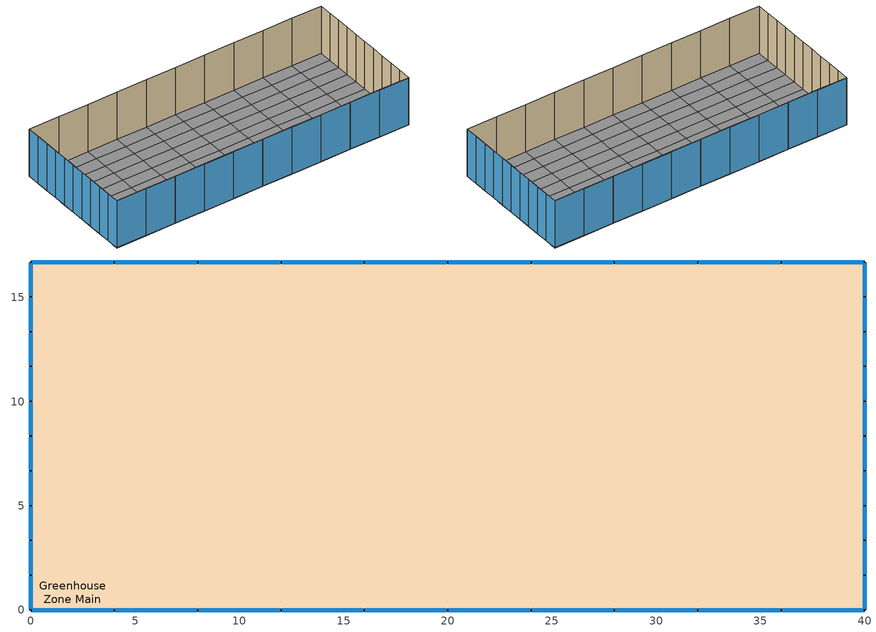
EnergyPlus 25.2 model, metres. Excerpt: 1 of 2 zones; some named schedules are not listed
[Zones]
Greenhouse Zone Main
 floor ground (Floor Construction): 0,0 0,1.67 4,1.67 4,0 z0; 36,0 36,1.67 40,1.67 40,0 z0; 36,15.03 36,16.7 40,16.7 40,15.03 z0; 0,1.67 0,3.34 4,3.34 4,1.67 z0; 4,1.67 4,3.34 8,3.34 8,1.67 z0; 8,1.67 8,3.34 12,3.34 12,1.67 z0; 12,1.67 12,3.34 16,3.34 16,1.67 z0; 16,1.67 16,3.34 20,3.34 20,1.67 z0; 20,1.67 20,3.34 24,3.34 24,1.67 z0; 24,1.67 24,3.34 28,3.34 28,1.67 z0; 28,1.67 28,3.34 32,3.34 32,1.67 z0; 32,1.67 32,3.34 36,3.34 36,1.67 z0; 4,0 4,1.67 8,1.67 8,0 z0; 36,1.67 36,3.34 40,3.34 40,1.67 z0; 0,3.34 0,5.01 4,5.01 4,3.34 z0; 4,3.34 4,5.01 8,5.01 8,3.34 z0; 8,3.34 8,5.01 12,5.01 12,3.34 z0; 12,3.34 12,5.01 16,5.01 16,3.34 z0; 16,3.34 16,5.01 20,5.01 20,3.34 z0; 20,3.34 20,5.01 24,5.01 24,3.34 z0; 24,3.34 24,5.01 28,5.01 28,3.34 z0; 28,3.34 28,5.01 32,5.01 32,3.34 z0; 32,3.34 32,5.01 36,5.01 36,3.34 z0; 8,0 8,1.67 12,1.67 12,0 z0; 36,3.34 36,5.01 40,5.01 40,3.34 z0; 0,5.01 0,6.68 4,6.68 4,5.01 z0; 4,5.01 4,6.68 8,6.68 8,5.01 z0; 8,5.01 8,6.68 12,6.68 12,5.01 z0; 12,5.01 12,6.68 16,6.68 16,5.01 z0; 16,5.01 16,6.68 20,6.68 20,5.01 z0; 20,5.01 20,6.68 24,6.68 24,5.01 z0; 24,5.01 24,6.68 28,6.68 28,5.01 z0; 28,5.01 28,6.68 32,6.68 32,5.01 z0; 32,5.01 32,6.68 36,6.68 36,5.01 z0; 12,0 12,1.67 16,1.67 16,0 z0; 36,5.01 36,6.68 40,6.68 40,5.01 z0; 0,6.68 0,8.35 4,8.35 4,6.68 z0; 4,6.68 4,8.35 8,8.35 8,6.68 z0; 8,6.68 8,8.35 12,8.35 12,6.68 z0; 12,6.68 12,8.35 16,8.35 16,6.68 z0; 16,6.68 16,8.35 20,8.35 20,6.68 z0; 20,6.68 20,8.35 24,8.35 24,6.68 z0; 24,6.68 24,8.35 28,8.35 28,6.68 z0; 28,6.68 28,8.35 32,8.35 32,6.68 z0; 32,6.68 32,8.35 36,8.35 36,6.68 z0; 16,0 16,1.67 20,1.67 20,0 z0; 36,6.68 36,8.35 40,8.35 40,6.68 z0; 0,8.35 0,10.02 4,10.02 4,8.35 z0; 4,8.35 4,10.02 8,10.02 8,8.35 z0; 8,8.35 8,10.02 12,10.02 12,8.35 z0; 12,8.35 12,10.02 16,10.02 16,8.35 z0; 16,8.35 16,10.02 20,10.02 20,8.35 z0; 20,8.35 20,10.02 24,10.02 24,8.35 z0; 24,8.35 24,10.02 28,10.02 28,8.35 z0; 28,8.35 28,10.02 32,10.02 32,8.35 z0; 32,8.35 32,10.02 36,10.02 36,8.35 z0; 20,0 20,1.67 24,1.67 24,0 z0; 36,8.35 36,10.02 40,10.02 40,8.35 z0; 0,10.02 0,11.69 4,11.69 4,10.02 z0; 4,10.02 4,11.69 8,11.69 8,10.02 z0; 8,10.02 8,11.69 12,11.69 12,10.02 z0; 12,10.02 12,11.69 16,11.69 16,10.02 z0; 16,10.02 16,11.69 20,11.69 20,10.02 z0; 20,10.02 20,11.69 24,11.69 24,10.02 z0; 24,10.02 24,11.69 28,11.69 28,10.02 z0; 28,10.02 28,11.69 32,11.69 32,10.02 z0; 32,10.02 32,11.69 36,11.69 36,10.02 z0; 24,0 24,1.67 28,1.67 28,0 z0; 36,10.02 36,11.69 40,11.69 40,10.02 z0; 0,11.69 0,13.36 4,13.36 4,11.69 z0; 4,11.69 4,13.36 8,13.36 8,11.69 z0; 8,11.69 8,13.36 12,13.36 12,11.69 z0; 12,11.69 12,13.36 16,13.36 16,11.69 z0; 16,11.69 16,13.36 20,13.36 20,11.69 z0; 20,11.69 20,13.36 24,13.36 24,11.69 z0; 24,11.69 24,13.36 28,13.36 28,11.69 z0; 28,11.69 28,13.36 32,13.36 32,11.69 z0; 32,11.69 32,13.36 36,13.36 36,11.69 z0; 28,0 28,1.67 32,1.67 32,0 z0; 36,11.69 36,13.36 40,13.36 40,11.69 z0; 0,13.36 0,15.03 4,15.03 4,13.36 z0; 4,13.36 4,15.03 8,15.03 8,13.36 z0; 8,13.36 8,15.03 12,15.03 12,13.36 z0; 12,13.36 12,15.03 16,15.03 16,13.36 z0; 16,13.36 16,15.03 20,15.03 20,13.36 z0; 20,13.36 20,15.03 24,15.03 24,13.36 z0; 24,13.36 24,15.03 28,15.03 28,13.36 z0; 28,13.36 28,15.03 32,15.03 32,13.36 z0; 32,13.36 32,15.03 36,15.03 36,13.36 z0; 32,0 32,1.67 36,1.67 36,0 z0; 36,13.36 36,15.03 40,15.03 40,13.36 z0; 0,15.03 0,16.7 4,16.7 4,15.03 z0; 4,15.03 4,16.7 8,16.7 8,15.03 z0; 8,15.03 8,16.7 12,16.7 12,15.03 z0; 12,15.03 12,16.7 16,16.7 16,15.03 z0; 16,15.03 16,16.7 20,16.7 20,15.03 z0; 20,15.03 20,16.7 24,16.7 24,15.03 z0; 24,15.03 24,16.7 28,16.7 28,15.03 z0; 28,15.03 28,16.7 32,16.7 32,15.03 z0; 32,15.03 32,16.7 36,16.7 36,15.03 z0
 wall outside (Wall Construction): 0,1.67 0,0 4,0 8,0 12,0 16,0 20,0 24,0 28,0 32,0 36,0 40,0 40,1.67 40,3.34 40,5.01 40,6.68 40,8.35 40,10.02 40,11.69 40,13.36 40,15.03 40,16.7 36,16.7 32,16.7 28,16.7 24,16.7 20,16.7 16,16.7 12,16.7 8,16.7 4,16.7 0,16.7 0,15.03 0,13.36 0,11.69 0,10.02 0,8.35 0,6.68 0,5.01 0,3.34 0,1.67 z0:6.5
 window (Window Construction Main): 0,1.62 0,0.05 / 0.05,0 3.95,0 / 0,3.29 0,1.72 / 3.95,16.7 0.05,16.7 / 0,4.96 0,3.39 / 0,6.63 0,5.06 / 0,8.3 0,6.73 / 0,9.97 0,8.4 / 0,11.64 0,10.07 / 0,13.31 0,11.74 / 0,14.98 0,13.41 / 0,16.65 0,15.08 / 4.05,0 7.95,0 / 7.95,16.7 4.05,16.7 / 8.05,0 11.95,0 / 11.95,16.7 8.05,16.7 / 12.05,0 15.95,0 / 15.95,16.7 12.05,16.7 / 16.05,0 19.95,0 / 19.95,16.7 16.05,16.7 / 20.05,0 23.95,0 / 23.95,16.7 20.05,16.7 / 24.05,0 27.95,0 / 27.95,16.7 24.05,16.7 / 28.05,0 31.95,0 / 31.95,16.7 28.05,16.7 / 32.05,0 35.95,0 / 35.95,16.7 32.05,16.7 / 40,0.05 40,1.62 / 36.05,0 39.95,0 / 40,1.72 40,3.29 / 40,15.08 40,16.65 / 40,3.39 40,4.96 / 40,5.06 40,6.63 / 40,6.73 40,8.3 / 40,8.4 40,9.97 / 40,10.07 40,11.64 / 40,11.74 40,13.31 / 40,13.41 40,14.98 / 39.95,16.7 36.05,16.7 z0.05:6.45
[Building]
Building 1
[Material] Roughness=Smooth; Thermal Absorptance=0.9; Solar Absorptance=0.7; Visible Absorptance=0.7
Name | Thickness {m} | Conductivity {W/m-K} | Density {kg/m3} | Specific Heat {J/kg-K}
Floor Material | 0.1 | 1.3 | 2300 | 1400
Wall Material | 0.2 | 50 | 7850 | 500
[WindowMaterial:SimpleGlazingSystem]
Window Material: U-Factor {W/m2-K}=2.5; Solar Heat Gain Coefficient=0.1; Visible Transmittance=0.8
[Construction]
Floor Construction: Floor Material
Wall Construction: Wall Material
Window Construction Main: Window Material
[Zone]
Greenhouse Zone Main: Multiplier=1; Part of Total Floor Area=Yes
[Space]
Greenhouse Space Main: Zone=Greenhouse Zone Main; Space Type=Greenhouse Type Main
[SpaceList]
Greenhouse Type Main: Greenhouse Space Main
[Lights]
Lights_Greenhouse Space Main: Zone or ZoneList or Space or SpaceList=Greenhouse Space Main; Schedule=Lights_Schedule; Design Level Calculation Method=Watts/Area; Watts per Floor Area {W/m2}=5; Fraction Replaceable=1
[ElectricEquipment]
PumpMotor_Greenhouse Space Main: Zone or ZoneList or Space or SpaceList=Greenhouse Space Main; Schedule=Pump_Schedule; Design Level Calculation Method=Watts/Area; Watts per Floor Area {W/m2}=5
[ZoneInfiltration:DesignFlowRate]
Infiltration_Greenhouse Space Main: Zone or ZoneList or Space or SpaceList=Greenhouse Space Main; Design Flow Rate Calculation Method=AirChanges/Hour; Air Changes per Hour {1/hr}=0.5; Density Basis=Outdoor
[Fan:ZoneExhaust] Availability Schedule=Fan_Schedule; Fan Total Efficiency=0.6; Pressure Rise {Pa}=125; Maximum Flow Rate {m3/s}=0.5; System Availability Manager Coupling Mode=Decoupled
ExhaustFan_Greenhouse Zone Main; ExhaustFan_Greenhouse Zone Roof
[Zone equipment]
Greenhouse Zone Main: ExhaustFan_Greenhouse Zone Main
[PhotovoltaicPerformance:Simple] Fraction of Surface Area with Active Solar Cells=0.95; Conversion Efficiency Input Mode=Fixed; Value for Cell Efficiency if Fixed=0.18
PV_Perf_0; PV_Perf_1; PV_Perf_2; PV_Perf_3; PV_Perf_4; PV_Perf_5; PV_Perf_6; PV_Perf_7; PV_Perf_8; PV_Perf_9; PV_Perf_10; PV_Perf_11; PV_Perf_12; PV_Perf_13; PV_Perf_14; PV_Perf_15; PV_Perf_16; PV_Perf_17; PV_Perf_18; PV_Perf_19; PV_Perf_20; PV_Perf_21; PV_Perf_22; PV_Perf_23; PV_Perf_24; PV_Perf_25; PV_Perf_26; PV_Perf_27; PV_Perf_28; PV_Perf_29; PV_Perf_30; PV_Perf_31; PV_Perf_32; PV_Perf_33; PV_Perf_34; PV_Perf_35; PV_Perf_36; PV_Perf_37; PV_Perf_38; PV_Perf_39; PV_Perf_40; PV_Perf_41; PV_Perf_42; PV_Perf_43; PV_Perf_44; PV_Perf_45; PV_Perf_46; PV_Perf_47; PV_Perf_48; PV_Perf_49; PV_Perf_50; PV_Perf_51; PV_Perf_52; PV_Perf_53; PV_Perf_54; PV_Perf_55; PV_Perf_56; PV_Perf_57; PV_Perf_58; PV_Perf_59; PV_Perf_60; PV_Perf_61; PV_Perf_62; PV_Perf_63; PV_Perf_64; PV_Perf_65; PV_Perf_66; PV_Perf_67; PV_Perf_68; PV_Perf_69; PV_Perf_70; PV_Perf_71; PV_Perf_72; PV_Perf_73; PV_Perf_74; PV_Perf_75; PV_Perf_76; PV_Perf_77; PV_Perf_78; PV_Perf_79; PV_Perf_80; PV_Perf_81; PV_Perf_82; PV_Perf_83; PV_Perf_84; PV_Perf_85; PV_Perf_86; PV_Perf_87; PV_Perf_88; PV_Perf_89; PV_Perf_90; PV_Perf_91; PV_Perf_92; PV_Perf_93; PV_Perf_94; PV_Perf_95; PV_Perf_96; PV_Perf_97; PV_Perf_98; PV_Perf_99; PV_Perf_100; PV_Perf_101; PV_Perf_102; PV_Perf_103; PV_Perf_104; PV_Perf_105; PV_Perf_106; PV_Perf_107; PV_Perf_108; PV_Perf_109; PV_Perf_110; PV_Perf_111; PV_Perf_112; PV_Perf_113; PV_Perf_114; PV_Perf_115; PV_Perf_116; PV_Perf_117; PV_Perf_118; PV_Perf_119; PV_Perf_120; PV_Perf_121; PV_Perf_122; PV_Perf_123; PV_Perf_124; PV_Perf_125; PV_Perf_126; PV_Perf_127; PV_Perf_128; PV_Perf_129; PV_Perf_130; PV_Perf_131; PV_Perf_132; PV_Perf_133; PV_Perf_134; PV_Perf_135; PV_Perf_136; PV_Perf_137; PV_Perf_138; PV_Perf_139; PV_Perf_140; PV_Perf_141; PV_Perf_142; PV_Perf_143; PV_Perf_144; PV_Perf_145; PV_Perf_146; PV_Perf_147; PV_Perf_148; PV_Perf_149; PV_Perf_150; PV_Perf_151; PV_Perf_152; PV_Perf_153; PV_Perf_154; PV_Perf_155; PV_Perf_156; PV_Perf_157; PV_Perf_158; PV_Perf_159; PV_Perf_160; PV_Perf_161; PV_Perf_162; PV_Perf_163; PV_Perf_164; PV_Perf_165; PV_Perf_166; PV_Perf_167; PV_Perf_168; PV_Perf_169; PV_Perf_170; PV_Perf_171; PV_Perf_172; PV_Perf_173; PV_Perf_174; PV_Perf_175; PV_Perf_176; PV_Perf_177; PV_Perf_178; PV_Perf_179; PV_Perf_180; PV_Perf_181; PV_Perf_182; PV_Perf_183; PV_Perf_184; PV_Perf_185; PV_Perf_186; PV_Perf_187; PV_Perf_188; PV_Perf_189; PV_Perf_190; PV_Perf_191; PV_Perf_192; PV_Perf_193; PV_Perf_194; PV_Perf_195; PV_Perf_196; PV_Perf_197; PV_Perf_198; PV_Perf_199; PV_Perf_200; PV_Perf_201; PV_Perf_202; PV_Perf_203; PV_Perf_204; PV_Perf_205; PV_Perf_206; PV_Perf_207; PV_Perf_208; PV_Perf_209; PV_Perf_210; PV_Perf_211; PV_Perf_212; PV_Perf_213; PV_Perf_214; PV_Perf_215; PV_Perf_216; PV_Perf_217; PV_Perf_218; PV_Perf_219; PV_Perf_220; PV_Perf_221; PV_Perf_222; PV_Perf_223; PV_Perf_224; PV_Perf_225; PV_Perf_226; PV_Perf_227; PV_Perf_228; PV_Perf_229; PV_Perf_230; PV_Perf_231; PV_Perf_232; PV_Perf_233; PV_Perf_234; PV_Perf_235; PV_Perf_236; PV_Perf_237; PV_Perf_238; PV_Perf_239; PV_Perf_240; PV_Perf_241; PV_Perf_242; PV_Perf_243; PV_Perf_244; PV_Perf_245; PV_Perf_246; PV_Perf_247; PV_Perf_248; PV_Perf_249; PV_Perf_250; PV_Perf_251; PV_Perf_252; PV_Perf_253; PV_Perf_254; PV_Perf_255; PV_Perf_256; PV_Perf_257; PV_Perf_258; PV_Perf_259; PV_Perf_260; PV_Perf_261; PV_Perf_262; PV_Perf_263; PV_Perf_264; PV_Perf_265; PV_Perf_266; PV_Perf_267; PV_Perf_268; PV_Perf_269; PV_Perf_270; PV_Perf_271; PV_Perf_272; PV_Perf_273; PV_Perf_274; PV_Perf_275; PV_Perf_276; PV_Perf_277; PV_Perf_278; PV_Perf_279; PV_Perf_280; PV_Perf_281; PV_Perf_282; PV_Perf_283; PV_Perf_284; PV_Perf_285; PV_Perf_286; PV_Perf_287; PV_Perf_288; PV_Perf_289; PV_Perf_290; PV_Perf_291; PV_Perf_292; PV_Perf_293; PV_Perf_294; PV_Perf_295; PV_Perf_296; PV_Perf_297; PV_Perf_298; PV_Perf_299; PV_Perf_300; PV_Perf_301; PV_Perf_302; PV_Perf_303; PV_Perf_304; PV_Perf_305; PV_Perf_306; PV_Perf_307; PV_Perf_308; PV_Perf_309; PV_Perf_310; PV_Perf_311; PV_Perf_312; PV_Perf_313; PV_Perf_314; PV_Perf_315; PV_Perf_316; PV_Perf_317; PV_Perf_318; PV_Perf_319; PV_Perf_320; PV_Perf_321; PV_Perf_322; PV_Perf_323; PV_Perf_324; PV_Perf_325; PV_Perf_326; PV_Perf_327; PV_Perf_328; PV_Perf_329; PV_Perf_330; PV_Perf_331; PV_Perf_332; PV_Perf_333; PV_Perf_334; PV_Perf_335; PV_Perf_336; PV_Perf_337; PV_Perf_338; PV_Perf_339; PV_Perf_340; PV_Perf_341; PV_Perf_342; PV_Perf_343; PV_Perf_344; PV_Perf_345; PV_Perf_346; PV_Perf_347; PV_Perf_348; PV_Perf_349; PV_Perf_350; PV_Perf_351; PV_Perf_352; PV_Perf_353; PV_Perf_354; PV_Perf_355; PV_Perf_356; PV_Perf_357; PV_Perf_358; PV_Perf_359; PV_Perf_360; PV_Perf_361; PV_Perf_362; PV_Perf_363; PV_Perf_364; PV_Perf_365; PV_Perf_366; PV_Perf_367; PV_Perf_368; PV_Perf_369; PV_Perf_370; PV_Perf_371; PV_Perf_372; PV_Perf_373; PV_Perf_374; PV_Perf_375; PV_Perf_376; PV_Perf_377; PV_Perf_378; PV_Perf_379; PV_Perf_380; PV_Perf_381; PV_Perf_382; PV_Perf_383; PV_Perf_384; PV_Perf_385; PV_Perf_386; PV_Perf_387; PV_Perf_388; PV_Perf_389; PV_Perf_390; PV_Perf_391; PV_Perf_392; PV_Perf_393; PV_Perf_394; PV_Perf_395; PV_Perf_396; PV_Perf_397; PV_Perf_398; PV_Perf_399; PV_Perf_400; PV_Perf_401; PV_Perf_402; PV_Perf_403; PV_Perf_404; PV_Perf_405; PV_Perf_406; PV_Perf_407; PV_Perf_408; PV_Perf_409; PV_Perf_410; PV_Perf_411; PV_Perf_412; PV_Perf_413; PV_Perf_414; PV_Perf_415; PV_Perf_416; PV_Perf_417; PV_Perf_418; PV_Perf_419; PV_Perf_420; PV_Perf_421; PV_Perf_422; PV_Perf_423; PV_Perf_424; PV_Perf_425; PV_Perf_426; PV_Perf_427; PV_Perf_428; PV_Perf_429; PV_Perf_430; PV_Perf_431; PV_Perf_432; PV_Perf_433; PV_Perf_434; PV_Perf_435; PV_Perf_436; PV_Perf_437; PV_Perf_438; PV_Perf_439; PV_Perf_440; PV_Perf_441; PV_Perf_442; PV_Perf_443; PV_Perf_444; PV_Perf_445; PV_Perf_446; PV_Perf_447; PV_Perf_448; PV_Perf_449; PV_Perf_450; PV_Perf_451; PV_Perf_452; PV_Perf_453; PV_Perf_454; PV_Perf_455; PV_Perf_456; PV_Perf_457; PV_Perf_458; PV_Perf_459; PV_Perf_460; PV_Perf_461; PV_Perf_462; PV_Perf_463; PV_Perf_464; PV_Perf_465; PV_Perf_466; PV_Perf_467; PV_Perf_468; PV_Perf_469; PV_Perf_470; PV_Perf_471; PV_Perf_472; PV_Perf_473; PV_Perf_474; PV_Perf_475; PV_Perf_476; PV_Perf_477; PV_Perf_478; PV_Perf_479; PV_Perf_480; PV_Perf_481; PV_Perf_482; PV_Perf_483; PV_Perf_484; PV_Perf_485; PV_Perf_486; PV_Perf_487; PV_Perf_488; PV_Perf_489; PV_Perf_490; PV_Perf_491; PV_Perf_492; PV_Perf_493; PV_Perf_494; PV_Perf_495; PV_Perf_496; PV_Perf_497; PV_Perf_498; PV_Perf_499; PV_Perf_500; PV_Perf_501; PV_Perf_502; PV_Perf_503; PV_Perf_504; PV_Perf_505; PV_Perf_506; PV_Perf_507; PV_Perf_508; PV_Perf_509; PV_Perf_510; PV_Perf_511; PV_Perf_512; PV_Perf_513; PV_Perf_514; PV_Perf_515; PV_Perf_516; PV_Perf_517; PV_Perf_518; PV_Perf_519; PV_Perf_520; PV_Perf_521; PV_Perf_522; PV_Perf_523; PV_Perf_524; PV_Perf_525; PV_Perf_526; PV_Perf_527; PV_Perf_528; PV_Perf_529; PV_Perf_530; PV_Perf_531; PV_Perf_532; PV_Perf_533; PV_Perf_534; PV_Perf_535; PV_Perf_536; PV_Perf_537; PV_Perf_538; PV_Perf_539; PV_Perf_540; PV_Perf_541; PV_Perf_542; PV_Perf_543; PV_Perf_544; PV_Perf_545; PV_Perf_546; PV_Perf_547; PV_Perf_548; PV_Perf_549; PV_Perf_550; PV_Perf_551; PV_Perf_552; PV_Perf_553; PV_Perf_554; PV_Perf_555; PV_Perf_556; PV_Perf_557; PV_Perf_558; PV_Perf_559; PV_Perf_560; PV_Perf_561; PV_Perf_562; PV_Perf_563; PV_Perf_564; PV_Perf_565; PV_Perf_566; PV_Perf_567; PV_Perf_568; PV_Perf_569; PV_Perf_570; PV_Perf_571; PV_Perf_572; PV_Perf_573; PV_Perf_574; PV_Perf_575; PV_Perf_576; PV_Perf_577; PV_Perf_578; PV_Perf_579; PV_Perf_580; PV_Perf_581; PV_Perf_582; PV_Perf_583; PV_Perf_584; PV_Perf_585; PV_Perf_586; PV_Perf_587; PV_Perf_588; PV_Perf_589; PV_Perf_590; PV_Perf_591; PV_Perf_592; PV_Perf_593; PV_Perf_594; PV_Perf_595; PV_Perf_596; PV_Perf_597; PV_Perf_598; PV_Perf_599; PV_Perf_600; PV_Perf_601; PV_Perf_602; PV_Perf_603; PV_Perf_604; PV_Perf_605; PV_Perf_606; PV_Perf_607; PV_Perf_608; PV_Perf_609; PV_Perf_610; PV_Perf_611; PV_Perf_612; PV_Perf_613; PV_Perf_614; PV_Perf_615; PV_Perf_616; PV_Perf_617; PV_Perf_618; PV_Perf_619; PV_Perf_620; PV_Perf_621; PV_Perf_622; PV_Perf_623; PV_Perf_624; PV_Perf_625; PV_Perf_626; PV_Perf_627; PV_Perf_628; PV_Perf_629; PV_Perf_630; PV_Perf_631; PV_Perf_632; PV_Perf_633; PV_Perf_634; PV_Perf_635; PV_Perf_636; PV_Perf_637; PV_Perf_638; PV_Perf_639; PV_Perf_640; PV_Perf_641; PV_Perf_642; PV_Perf_643; PV_Perf_644; PV_Perf_645; PV_Perf_646; PV_Perf_647; PV_Perf_648; PV_Perf_649; PV_Perf_650; PV_Perf_651; PV_Perf_652; PV_Perf_653; PV_Perf_654; PV_Perf_655; PV_Perf_656; PV_Perf_657; PV_Perf_658; PV_Perf_659; PV_Perf_660; PV_Perf_661; PV_Perf_662; PV_Perf_663; PV_Perf_664; PV_Perf_665; PV_Perf_666; PV_Perf_667; PV_Perf_668; PV_Perf_669; PV_Perf_670; PV_Perf_671; PV_Perf_672; PV_Perf_673; PV_Perf_674; PV_Perf_675; PV_Perf_676; PV_Perf_677; PV_Perf_678; PV_Perf_679; PV_Perf_680; PV_Perf_681; PV_Perf_682; PV_Perf_683; PV_Perf_684; PV_Perf_685; PV_Perf_686; PV_Perf_687; PV_Perf_688; PV_Perf_689; PV_Perf_690; PV_Perf_691; PV_Perf_692; PV_Perf_693; PV_Perf_694; PV_Perf_695; PV_Perf_696; PV_Perf_697; PV_Perf_698; PV_Perf_699; PV_Perf_700; PV_Perf_701; PV_Perf_702; PV_Perf_703; PV_Perf_704; PV_Perf_705; PV_Perf_706; PV_Perf_707; PV_Perf_708; PV_Perf_709; PV_Perf_710; PV_Perf_711; PV_Perf_712; PV_Perf_713; PV_Perf_714; PV_Perf_715; PV_Perf_716; PV_Perf_717; PV_Perf_718; PV_Perf_719; PV_Perf_720; PV_Perf_721; PV_Perf_722; PV_Perf_723; PV_Perf_724; PV_Perf_725; PV_Perf_726; PV_Perf_727; PV_Perf_728; PV_Perf_729; PV_Perf_730; PV_Perf_731; PV_Perf_732; PV_Perf_733; PV_Perf_734; PV_Perf_735; PV_Perf_736; PV_Perf_737; PV_Perf_738; PV_Perf_739; PV_Perf_740; PV_Perf_741; PV_Perf_742; PV_Perf_743; PV_Perf_744; PV_Perf_745; PV_Perf_746; PV_Perf_747; PV_Perf_748; PV_Perf_749; PV_Perf_750; PV_Perf_751; PV_Perf_752; PV_Perf_753; PV_Perf_754; PV_Perf_755; PV_Perf_756; PV_Perf_757; PV_Perf_758; PV_Perf_759; PV_Perf_760; PV_Perf_761; PV_Perf_762; PV_Perf_763; PV_Perf_764; PV_Perf_765; PV_Perf_766; PV_Perf_767; PV_Perf_768; PV_Perf_769; PV_Perf_770; PV_Perf_771; PV_Perf_772; PV_Perf_773; PV_Perf_774; PV_Perf_775; PV_Perf_776; PV_Perf_777; PV_Perf_778; PV_Perf_779; PV_Perf_780; PV_Perf_781; PV_Perf_782; PV_Perf_783; PV_Perf_784; PV_Perf_785; PV_Perf_786; PV_Perf_787; PV_Perf_788; PV_Perf_789; PV_Perf_790; PV_Perf_791; PV_Perf_792; PV_Perf_793; PV_Perf_794; PV_Perf_795; PV_Perf_796; PV_Perf_797; PV_Perf_798; PV_Perf_799; PV_Perf_800; PV_Perf_801; PV_Perf_802; PV_Perf_803; PV_Perf_804; PV_Perf_805; PV_Perf_806; PV_Perf_807; PV_Perf_808; PV_Perf_809; PV_Perf_810; PV_Perf_811; PV_Perf_812; PV_Perf_813; PV_Perf_814; PV_Perf_815; PV_Perf_816; PV_Perf_817; PV_Perf_818; PV_Perf_819
[Generator:Photovoltaic] Heat Transfer Integration Mode=Decoupled; Number of Series Strings in Parallel=1; Number of Modules in Series=1
Name | Surface | Module Performance
PV_Gen_0 | roof_segment_5_40 | PV_Perf_0
PV_Gen_1 | roof_segment_5_17 | PV_Perf_1
PV_Gen_2 | roof_segment_1_0 4 | PV_Perf_2
PV_Gen_3 | roof_segment_5_49 | PV_Perf_3
PV_Gen_4 | roof_segment_4_9 | PV_Perf_4
PV_Gen_5 | roof_segment_2_30 | PV_Perf_5
PV_Gen_6 | roof_segment_9_48 | PV_Perf_6
PV_Gen_7 | roof_segment_4_0 | PV_Perf_7
PV_Gen_8 | roof_segment_1_20 | PV_Perf_8
PV_Gen_9 | roof_segment_3_0 4 | PV_Perf_9
PV_Gen_10 | roof_segment_7_2 | PV_Perf_10
PV_Gen_11 | roof_segment_0_0 5 | PV_Perf_11
PV_Gen_12 | roof_segment_2_16 | PV_Perf_12
PV_Gen_13 | roof_segment_3_45 | PV_Perf_13
PV_Gen_14 | roof_segment_5_33 | PV_Perf_14
PV_Gen_15 | roof_segment_0_0 1 | PV_Perf_15
PV_Gen_16 | roof_segment_5_11 | PV_Perf_16
PV_Gen_17 | left_side_3_0 3 | PV_Perf_17
PV_Gen_18 | roof_segment_8_44 | PV_Perf_18
PV_Gen_19 | roof_segment_5_27 | PV_Perf_19
PV_Gen_20 | left_side_1_0 2 | PV_Perf_20
PV_Gen_21 | roof_segment_1_36 | PV_Perf_21
PV_Gen_22 | roof_segment_6_25 | PV_Perf_22
PV_Gen_23 | roof_segment_0_0 | PV_Perf_23
PV_Gen_24 | roof_segment_5_0 | PV_Perf_24
PV_Gen_25 | Vertical_surface_3_0 | PV_Perf_25
PV_Gen_26 | left_side_0_0 | PV_Perf_26
PV_Gen_27 | Vertical_surface_0_0 | PV_Perf_27
PV_Gen_28 | left_side_0_0 1 | PV_Perf_28
PV_Gen_29 | roof_segment_8_17 | PV_Perf_29
PV_Gen_30 | roof_segment_0_0 2 | PV_Perf_30
PV_Gen_31 | roof_segment_3_29 | PV_Perf_31
PV_Gen_32 | left_side_2_0 2 | PV_Perf_32
PV_Gen_33 | roof_segment_3_21 | PV_Perf_33
PV_Gen_34 | left_side_0_0 2 | PV_Perf_34
PV_Gen_35 | roof_segment_9_40 | PV_Perf_35
PV_Gen_36 | Vertical_surface_7_2 | PV_Perf_36
PV_Gen_37 | roof_segment_3_24 | PV_Perf_37
PV_Gen_38 | left_side_3_0 2 | PV_Perf_38
PV_Gen_39 | roof_segment_0_0 3 | PV_Perf_39
PV_Gen_40 | roof_segment_1_26 | PV_Perf_40
PV_Gen_41 | roof_segment_3_23 | PV_Perf_41
PV_Gen_42 | left_side_2_0 3 | PV_Perf_42
PV_Gen_43 | left_side_0_0 3 | PV_Perf_43
PV_Gen_44 | left_side_6_0 5 | PV_Perf_44
PV_Gen_45 | roof_segment_0_0 4 | PV_Perf_45
PV_Gen_46 | Vertical_surface_2_0 | PV_Perf_46
PV_Gen_47 | roof_segment_7_24 | PV_Perf_47
PV_Gen_48 | left_side_8_0 5 | PV_Perf_48
PV_Gen_49 | roof_segment_7_52 | PV_Perf_49
PV_Gen_50 | left_side_0_0 4 | PV_Perf_50
PV_Gen_51 | roof_segment_3_50 | PV_Perf_51
PV_Gen_52 | left_side_0_0 5 | PV_Perf_52
PV_Gen_53 | roof_segment_3_54 | PV_Perf_53
PV_Gen_54 | roof_segment_1_0 1 | PV_Perf_54
PV_Gen_55 | roof_segment_0_31 | PV_Perf_55
PV_Gen_56 | roof_segment_6_15 | PV_Perf_56
PV_Gen_57 | roof_segment_2_53 | PV_Perf_57
PV_Gen_58 | Vertical_surface_2_2 | PV_Perf_58
PV_Gen_59 | roof_segment_0_23 | PV_Perf_59
PV_Gen_60 | Right_side_4_11 | PV_Perf_60
PV_Gen_61 | roof_segment_1_0 | PV_Perf_61
PV_Gen_62 | roof_segment_2_12 | PV_Perf_62
PV_Gen_63 | roof_segment_1_31 | PV_Perf_63
PV_Gen_64 | roof_segment_1_12 | PV_Perf_64
PV_Gen_65 | Vertical_surface_1_0 | PV_Perf_65
PV_Gen_66 | left_side_1_0 | PV_Perf_66
PV_Gen_67 | left_side_1_0 1 | PV_Perf_67
PV_Gen_68 | roof_segment_0_39 | PV_Perf_68
PV_Gen_69 | Vertical_surface_8_1 | PV_Perf_69
PV_Gen_70 | Right_side_0_14 | PV_Perf_70
PV_Gen_71 | Vertical_surface_8_8 | PV_Perf_71
PV_Gen_72 | roof_segment_1_0 2 | PV_Perf_72
PV_Gen_73 | roof_segment_6_14 | PV_Perf_73
PV_Gen_74 | roof_segment_9_39 | PV_Perf_74
PV_Gen_75 | left_side_3_0 1 | PV_Perf_75
PV_Gen_76 | roof_segment_1_0 3 | PV_Perf_76
PV_Gen_77 | Right_side_7_10 | PV_Perf_77
PV_Gen_78 | left_side_2_0 5 | PV_Perf_78
PV_Gen_79 | roof_segment_6_29 | PV_Perf_79
PV_Gen_80 | roof_segment_8_2 | PV_Perf_80
PV_Gen_81 | roof_segment_2_0 5 | PV_Perf_81
PV_Gen_82 | roof_segment_2_0 | PV_Perf_82
PV_Gen_83 | roof_segment_1_7 | PV_Perf_83
PV_Gen_84 | roof_segment_7_6 | PV_Perf_84
PV_Gen_85 | left_side_1_0 3 | PV_Perf_85
PV_Gen_86 | roof_segment_2_31 | PV_Perf_86
PV_Gen_87 | left_side_1_0 4 | PV_Perf_87
PV_Gen_88 | roof_segment_0_25 | PV_Perf_88
PV_Gen_89 | roof_segment_1_0 5 | PV_Perf_89
PV_Gen_90 | roof_segment_2_0 4 | PV_Perf_90
PV_Gen_91 | left_side_1_0 5 | PV_Perf_91
PV_Gen_92 | Vertical_surface_9_1 | PV_Perf_92
PV_Gen_93 | left_side_2_0 | PV_Perf_93
PV_Gen_94 | Vertical_surface_3_9 | PV_Perf_94
PV_Gen_95 | roof_segment_3_0 | PV_Perf_95
PV_Gen_96 | left_side_8_0 2 | PV_Perf_96
PV_Gen_97 | roof_segment_2_0 1 | PV_Perf_97
PV_Gen_98 | Right_side_5_12 | PV_Perf_98
PV_Gen_99 | roof_segment_1_51 | PV_Perf_99
PV_Gen_100 | roof_segment_4_14 | PV_Perf_100
PV_Gen_101 | roof_segment_9_22 | PV_Perf_101
PV_Gen_102 | left_side_2_0 1 | PV_Perf_102
PV_Gen_103 | roof_segment_6_6 | PV_Perf_103
PV_Gen_104 | roof_segment_5_46 | PV_Perf_104
PV_Gen_105 | roof_segment_2_0 2 | PV_Perf_105
PV_Gen_106 | roof_segment_3_0 5 | PV_Perf_106
PV_Gen_107 | roof_segment_3_0 2 | PV_Perf_107
PV_Gen_108 | roof_segment_3_10 | PV_Perf_108
PV_Gen_109 | roof_segment_2_0 3 | PV_Perf_109
PV_Gen_110 | left_side_2_0 4 | PV_Perf_110
PV_Gen_111 | roof_segment_9_13 | PV_Perf_111
PV_Gen_112 | roof_segment_7_4 | PV_Perf_112
PV_Gen_113 | roof_segment_7_16 | PV_Perf_113
PV_Gen_114 | left_side_3_0 | PV_Perf_114
PV_Gen_115 | roof_segment_3_0 1 | PV_Perf_115
PV_Gen_116 | roof_segment_3_0 3 | PV_Perf_116
PV_Gen_117 | roof_segment_4_1 | PV_Perf_117
PV_Gen_118 | left_side_3_0 4 | PV_Perf_118
PV_Gen_119 | roof_segment_3_15 | PV_Perf_119
PV_Gen_120 | roof_segment_7_20 | PV_Perf_120
PV_Gen_121 | left_side_3_0 5 | PV_Perf_121
PV_Gen_122 | left_side_4_0 | PV_Perf_122
PV_Gen_123 | roof_segment_6_0 3 | PV_Perf_123
PV_Gen_124 | roof_segment_8_31 | PV_Perf_124
PV_Gen_125 | roof_segment_3_3 | PV_Perf_125
PV_Gen_126 | roof_segment_1_40 | PV_Perf_126
PV_Gen_127 | roof_segment_5_35 | PV_Perf_127
PV_Gen_128 | Vertical_surface_4_0 | PV_Perf_128
PV_Gen_129 | left_side_5_0 4 | PV_Perf_129
PV_Gen_130 | roof_segment_6_33 | PV_Perf_130
PV_Gen_131 | roof_segment_0_32 | PV_Perf_131
PV_Gen_132 | roof_segment_4_0 1 | PV_Perf_132
PV_Gen_133 | roof_segment_7_15 | PV_Perf_133
PV_Gen_134 | left_side_4_0 1 | PV_Perf_134
PV_Gen_135 | roof_segment_4_0 2 | PV_Perf_135
PV_Gen_136 | Vertical_surface_0_5 | PV_Perf_136
PV_Gen_137 | roof_segment_2_1 | PV_Perf_137
PV_Gen_138 | left_side_4_0 2 | PV_Perf_138
PV_Gen_139 | roof_segment_4_0 3 | PV_Perf_139
PV_Gen_140 | roof_segment_3_27 | PV_Perf_140
PV_Gen_141 | left_side_4_0 3 | PV_Perf_141
PV_Gen_142 | roof_segment_4_0 4 | PV_Perf_142
PV_Gen_143 | roof_segment_4_0 5 | PV_Perf_143
PV_Gen_144 | roof_segment_5_7 | PV_Perf_144
PV_Gen_145 | roof_segment_1_19 | PV_Perf_145
PV_Gen_146 | roof_segment_9_23 | PV_Perf_146
PV_Gen_147 | left_side_4_0 4 | PV_Perf_147
PV_Gen_148 | left_side_4_0 5 | PV_Perf_148
PV_Gen_149 | roof_segment_3_33 | PV_Perf_149
PV_Gen_150 | left_side_5_0 | PV_Perf_150
PV_Gen_151 | roof_segment_3_13 | PV_Perf_151
PV_Gen_152 | Vertical_surface_5_0 | PV_Perf_152
PV_Gen_153 | roof_segment_0_9 | PV_Perf_153
PV_Gen_154 | roof_segment_5_0 1 | PV_Perf_154
PV_Gen_155 | roof_segment_6_7 | PV_Perf_155
PV_Gen_156 | left_side_5_0 1 | PV_Perf_156
PV_Gen_157 | roof_segment_5_0 2 | PV_Perf_157
PV_Gen_158 | roof_segment_9_0 5 | PV_Perf_158
PV_Gen_159 | roof_segment_1_23 | PV_Perf_159
PV_Gen_160 | left_side_5_0 2 | PV_Perf_160
PV_Gen_161 | roof_segment_5_0 3 | PV_Perf_161
PV_Gen_162 | left_side_5_0 3 | PV_Perf_162
PV_Gen_163 | roof_segment_5_0 4 | PV_Perf_163
PV_Gen_164 | roof_segment_5_0 5 | PV_Perf_164
PV_Gen_165 | roof_segment_0_16 | PV_Perf_165
PV_Gen_166 | left_side_5_0 5 | PV_Perf_166
PV_Gen_167 | roof_segment_6_0 | PV_Perf_167
PV_Gen_168 | left_side_6_0 | PV_Perf_168
PV_Gen_169 | left_side_8_0 1 | PV_Perf_169
PV_Gen_170 | Vertical_surface_9_6 | PV_Perf_170
PV_Gen_171 | Vertical_surface_6_0 | PV_Perf_171
PV_Gen_172 | roof_segment_6_0 1 | PV_Perf_172
PV_Gen_173 | roof_segment_8_27 | PV_Perf_173
PV_Gen_174 | left_side_6_0 1 | PV_Perf_174
PV_Gen_175 | roof_segment_3_44 | PV_Perf_175
PV_Gen_176 | roof_segment_3_37 | PV_Perf_176
PV_Gen_177 | roof_segment_0_38 | PV_Perf_177
PV_Gen_178 | Vertical_surface_9_5 | PV_Perf_178
PV_Gen_179 | roof_segment_6_0 5 | PV_Perf_179
PV_Gen_180 | roof_segment_9_0 2 | PV_Perf_180
PV_Gen_181 | roof_segment_6_0 2 | PV_Perf_181
PV_Gen_182 | left_side_6_0 2 | PV_Perf_182
PV_Gen_183 | roof_segment_5_24 | PV_Perf_183
PV_Gen_184 | Vertical_surface_4_1 | PV_Perf_184
PV_Gen_185 | roof_segment_2_17 | PV_Perf_185
PV_Gen_186 | left_side_6_0 3 | PV_Perf_186
PV_Gen_187 | roof_segment_9_45 | PV_Perf_187
PV_Gen_188 | roof_segment_6_0 4 | PV_Perf_188
PV_Gen_189 | left_side_6_0 4 | PV_Perf_189
PV_Gen_190 | Vertical_surface_8_5 | PV_Perf_190
PV_Gen_191 | roof_segment_7_0 | PV_Perf_191
PV_Gen_192 | roof_segment_5_18 | PV_Perf_192
PV_Gen_193 | roof_segment_4_37 | PV_Perf_193
PV_Gen_194 | left_side_7_0 | PV_Perf_194
PV_Gen_195 | roof_segment_9_53 | PV_Perf_195
PV_Gen_196 | roof_segment_7_50 | PV_Perf_196
PV_Gen_197 | roof_segment_9_1 | PV_Perf_197
PV_Gen_198 | roof_segment_1_8 | PV_Perf_198
PV_Gen_199 | Vertical_surface_7_0 | PV_Perf_199
PV_Gen_200 | roof_segment_7_0 1 | PV_Perf_200
PV_Gen_201 | roof_segment_9_50 | PV_Perf_201
PV_Gen_202 | left_side_7_0 1 | PV_Perf_202
PV_Gen_203 | Vertical_surface_5_8 | PV_Perf_203
PV_Gen_204 | roof_segment_7_0 2 | PV_Perf_204
PV_Gen_205 | Vertical_surface_1_8 | PV_Perf_205
PV_Gen_206 | left_side_7_0 2 | PV_Perf_206
PV_Gen_207 | roof_segment_7_0 3 | PV_Perf_207
PV_Gen_208 | left_side_7_0 3 | PV_Perf_208
PV_Gen_209 | roof_segment_7_0 4 | PV_Perf_209
PV_Gen_210 | left_side_7_0 4 | PV_Perf_210
PV_Gen_211 | roof_segment_2_4 | PV_Perf_211
PV_Gen_212 | Vertical_surface_9_4 | PV_Perf_212
PV_Gen_213 | roof_segment_9_18 | PV_Perf_213
PV_Gen_214 | roof_segment_6_40 | PV_Perf_214
PV_Gen_215 | roof_segment_7_0 5 | PV_Perf_215
PV_Gen_216 | roof_segment_6_21 | PV_Perf_216
PV_Gen_217 | roof_segment_9_35 | PV_Perf_217
PV_Gen_218 | left_side_7_0 5 | PV_Perf_218
PV_Gen_219 | roof_segment_8_0 | PV_Perf_219
PV_Gen_220 | roof_segment_6_9 | PV_Perf_220
PV_Gen_221 | left_side_8_0 | PV_Perf_221
PV_Gen_222 | roof_segment_7_17 | PV_Perf_222
PV_Gen_223 | Vertical_surface_8_0 | PV_Perf_223
PV_Gen_224 | roof_segment_8_0 1 | PV_Perf_224
PV_Gen_225 | roof_segment_6_22 | PV_Perf_225
PV_Gen_226 | roof_segment_8_0 2 | PV_Perf_226
PV_Gen_227 | roof_segment_8_0 3 | PV_Perf_227
PV_Gen_228 | left_side_8_0 3 | PV_Perf_228
PV_Gen_229 | Vertical_surface_1_1 | PV_Perf_229
PV_Gen_230 | roof_segment_8_0 4 | PV_Perf_230
PV_Gen_231 | roof_segment_3_49 | PV_Perf_231
PV_Gen_232 | roof_segment_5_38 | PV_Perf_232
PV_Gen_233 | left_side_8_0 4 | PV_Perf_233
PV_Gen_234 | roof_segment_8_0 5 | PV_Perf_234
PV_Gen_235 | Vertical_surface_6_4 | PV_Perf_235
PV_Gen_236 | roof_segment_3_18 | PV_Perf_236
PV_Gen_237 | roof_segment_8_47 | PV_Perf_237
PV_Gen_238 | roof_segment_9_0 | PV_Perf_238
PV_Gen_239 | Vertical_surface_6_8 | PV_Perf_239
PV_Gen_240 | left_side_9_0 | PV_Perf_240
PV_Gen_241 | Vertical_surface_9_0 | PV_Perf_241
PV_Gen_242 | roof_segment_9_0 1 | PV_Perf_242
PV_Gen_243 | roof_segment_5_10 | PV_Perf_243
PV_Gen_244 | left_side_9_0 1 | PV_Perf_244
PV_Gen_245 | left_side_9_0 2 | PV_Perf_245
PV_Gen_246 | roof_segment_9_0 3 | PV_Perf_246
PV_Gen_247 | roof_segment_7_5 | PV_Perf_247
PV_Gen_248 | Vertical_surface_0_4 | PV_Perf_248
PV_Gen_249 | roof_segment_2_25 | PV_Perf_249
PV_Gen_250 | roof_segment_6_44 | PV_Perf_250
PV_Gen_251 | left_side_9_0 3 | PV_Perf_251
PV_Gen_252 | roof_segment_2_37 | PV_Perf_252
PV_Gen_253 | roof_segment_9_0 4 | PV_Perf_253
PV_Gen_254 | Right_side_8_10 | PV_Perf_254
PV_Gen_255 | roof_segment_1_34 | PV_Perf_255
PV_Gen_256 | roof_segment_4_26 | PV_Perf_256
PV_Gen_257 | left_side_9_0 4 | PV_Perf_257
PV_Gen_258 | Right_side_8_13 | PV_Perf_258
PV_Gen_259 | roof_segment_8_7 | PV_Perf_259
PV_Gen_260 | roof_segment_7_35 | PV_Perf_260
PV_Gen_261 | roof_segment_2_32 | PV_Perf_261
PV_Gen_262 | roof_segment_9_25 | PV_Perf_262
PV_Gen_263 | left_side_9_0 5 | PV_Perf_263
PV_Gen_264 | roof_segment_9_51 | PV_Perf_264
PV_Gen_265 | roof_segment_8_35 | PV_Perf_265
PV_Gen_266 | roof_segment_0_1 | PV_Perf_266
PV_Gen_267 | roof_segment_3_19 | PV_Perf_267
PV_Gen_268 | Vertical_surface_0_1 | PV_Perf_268
PV_Gen_269 | roof_segment_0_2 | PV_Perf_269
PV_Gen_270 | roof_segment_0_3 | PV_Perf_270
PV_Gen_271 | Vertical_surface_6_2 | PV_Perf_271
PV_Gen_272 | roof_segment_0_4 | PV_Perf_272
PV_Gen_273 | roof_segment_5_16 | PV_Perf_273
PV_Gen_274 | roof_segment_0_5 | PV_Perf_274
PV_Gen_275 | roof_segment_0_6 | PV_Perf_275
PV_Gen_276 | roof_segment_1_1 | PV_Perf_276
PV_Gen_277 | roof_segment_6_39 | PV_Perf_277
PV_Gen_278 | roof_segment_1_2 | PV_Perf_278
PV_Gen_279 | roof_segment_6_52 | PV_Perf_279
PV_Gen_280 | roof_segment_1_3 | PV_Perf_280
PV_Gen_281 | roof_segment_7_7 | PV_Perf_281
PV_Gen_282 | roof_segment_1_4 | PV_Perf_282
PV_Gen_283 | roof_segment_1_46 | PV_Perf_283
PV_Gen_284 | roof_segment_0_42 | PV_Perf_284
PV_Gen_285 | roof_segment_1_5 | PV_Perf_285
PV_Gen_286 | roof_segment_1_6 | PV_Perf_286
PV_Gen_287 | roof_segment_0_7 | PV_Perf_287
PV_Gen_288 | roof_segment_4_38 | PV_Perf_288
PV_Gen_289 | roof_segment_1_14 | PV_Perf_289
PV_Gen_290 | Vertical_surface_2_1 | PV_Perf_290
PV_Gen_291 | roof_segment_1_53 | PV_Perf_291
PV_Gen_292 | roof_segment_2_2 | PV_Perf_292
PV_Gen_293 | roof_segment_2_3 | PV_Perf_293
PV_Gen_294 | roof_segment_1_42 | PV_Perf_294
PV_Gen_295 | roof_segment_2_5 | PV_Perf_295
PV_Gen_296 | roof_segment_2_27 | PV_Perf_296
PV_Gen_297 | roof_segment_2_6 | PV_Perf_297
PV_Gen_298 | Vertical_surface_5_3 | PV_Perf_298
PV_Gen_299 | roof_segment_4_18 | PV_Perf_299
PV_Gen_300 | roof_segment_7_11 | PV_Perf_300
PV_Gen_301 | roof_segment_7_14 | PV_Perf_301
PV_Gen_302 | roof_segment_0_53 | PV_Perf_302
PV_Gen_303 | roof_segment_3_1 | PV_Perf_303
PV_Gen_304 | roof_segment_6_43 | PV_Perf_304
PV_Gen_305 | Vertical_surface_3_1 | PV_Perf_305
PV_Gen_306 | roof_segment_3_2 | PV_Perf_306
PV_Gen_307 | roof_segment_8_9 | PV_Perf_307
PV_Gen_308 | roof_segment_3_4 | PV_Perf_308
PV_Gen_309 | Right_side_7_11 | PV_Perf_309
PV_Gen_310 | roof_segment_3_5 | PV_Perf_310
PV_Gen_311 | roof_segment_3_6 | PV_Perf_311
PV_Gen_312 | Vertical_surface_1_4 | PV_Perf_312
PV_Gen_313 | roof_segment_5_34 | PV_Perf_313
PV_Gen_314 | roof_segment_4_2 | PV_Perf_314
PV_Gen_315 | roof_segment_9_28 | PV_Perf_315
PV_Gen_316 | roof_segment_4_3 | PV_Perf_316
PV_Gen_317 | roof_segment_1_18 | PV_Perf_317
PV_Gen_318 | roof_segment_4_4 | PV_Perf_318
PV_Gen_319 | roof_segment_4_5 | PV_Perf_319
PV_Gen_320 | Vertical_surface_4_9 | PV_Perf_320
PV_Gen_321 | roof_segment_8_41 | PV_Perf_321
PV_Gen_322 | roof_segment_4_6 | PV_Perf_322
PV_Gen_323 | roof_segment_4_30 | PV_Perf_323
PV_Gen_324 | roof_segment_5_1 | PV_Perf_324
PV_Gen_325 | Vertical_surface_5_1 | PV_Perf_325
PV_Gen_326 | roof_segment_2_29 | PV_Perf_326
PV_Gen_327 | roof_segment_5_2 | PV_Perf_327
PV_Gen_328 | roof_segment_5_3 | PV_Perf_328
PV_Gen_329 | roof_segment_5_4 | PV_Perf_329
PV_Gen_330 | roof_segment_5_5 | PV_Perf_330
PV_Gen_331 | roof_segment_8_16 | PV_Perf_331
PV_Gen_332 | roof_segment_5_6 | PV_Perf_332
PV_Gen_333 | roof_segment_8_53 | PV_Perf_333
PV_Gen_334 | roof_segment_6_1 | PV_Perf_334
PV_Gen_335 | Vertical_surface_6_1 | PV_Perf_335
PV_Gen_336 | roof_segment_6_2 | PV_Perf_336
PV_Gen_337 | roof_segment_6_3 | PV_Perf_337
PV_Gen_338 | roof_segment_6_23 | PV_Perf_338
PV_Gen_339 | roof_segment_6_4 | PV_Perf_339
PV_Gen_340 | roof_segment_6_5 | PV_Perf_340
PV_Gen_341 | roof_segment_0_50 | PV_Perf_341
PV_Gen_342 | Vertical_surface_7_7 | PV_Perf_342
PV_Gen_343 | roof_segment_7_1 | PV_Perf_343
PV_Gen_344 | Vertical_surface_7_1 | PV_Perf_344
PV_Gen_345 | Right_side_9_13 | PV_Perf_345
PV_Gen_346 | roof_segment_0_17 | PV_Perf_346
PV_Gen_347 | roof_segment_7_3 | PV_Perf_347
PV_Gen_348 | roof_segment_4_7 | PV_Perf_348
PV_Gen_349 | Right_side_5_10 | PV_Perf_349
PV_Gen_350 | roof_segment_8_1 | PV_Perf_350
PV_Gen_351 | roof_segment_8_5 | PV_Perf_351
PV_Gen_352 | roof_segment_8_3 | PV_Perf_352
PV_Gen_353 | roof_segment_3_51 | PV_Perf_353
PV_Gen_354 | roof_segment_1_9 | PV_Perf_354
PV_Gen_355 | roof_segment_2_22 | PV_Perf_355
PV_Gen_356 | roof_segment_8_4 | PV_Perf_356
PV_Gen_357 | roof_segment_7_54 | PV_Perf_357
PV_Gen_358 | roof_segment_8_6 | PV_Perf_358
PV_Gen_359 | Right_side_0_12 | PV_Perf_359
PV_Gen_360 | roof_segment_3_30 | PV_Perf_360
PV_Gen_361 | roof_segment_9_2 | PV_Perf_361
PV_Gen_362 | roof_segment_9_3 | PV_Perf_362
PV_Gen_363 | roof_segment_4_21 | PV_Perf_363
PV_Gen_364 | roof_segment_9_4 | PV_Perf_364
PV_Gen_365 | roof_segment_8_12 | PV_Perf_365
PV_Gen_366 | roof_segment_4_54 | PV_Perf_366
PV_Gen_367 | roof_segment_9_5 | PV_Perf_367
PV_Gen_368 | roof_segment_8_10 | PV_Perf_368
PV_Gen_369 | roof_segment_9_6 | PV_Perf_369
PV_Gen_370 | Vertical_surface_0_2 | PV_Perf_370
PV_Gen_371 | Vertical_surface_6_6 | PV_Perf_371
PV_Gen_372 | roof_segment_0_8 | PV_Perf_372
PV_Gen_373 | roof_segment_0_10 | PV_Perf_373
PV_Gen_374 | roof_segment_0_11 | PV_Perf_374
PV_Gen_375 | Vertical_surface_8_6 | PV_Perf_375
PV_Gen_376 | roof_segment_0_12 | PV_Perf_376
PV_Gen_377 | Vertical_surface_1_2 | PV_Perf_377
PV_Gen_378 | roof_segment_4_8 | PV_Perf_378
PV_Gen_379 | Right_side_3_14 | PV_Perf_379
PV_Gen_380 | roof_segment_4_35 | PV_Perf_380
PV_Gen_381 | roof_segment_1_10 | PV_Perf_381
PV_Gen_382 | roof_segment_1_47 | PV_Perf_382
PV_Gen_383 | roof_segment_1_11 | PV_Perf_383
PV_Gen_384 | roof_segment_8_11 | PV_Perf_384
PV_Gen_385 | roof_segment_2_48 | PV_Perf_385
PV_Gen_386 | roof_segment_2_7 | PV_Perf_386
PV_Gen_387 | Right_side_9_11 | PV_Perf_387
PV_Gen_388 | roof_segment_2_8 | PV_Perf_388
PV_Gen_389 | roof_segment_1_15 | PV_Perf_389
PV_Gen_390 | roof_segment_5_29 | PV_Perf_390
PV_Gen_391 | roof_segment_2_9 | PV_Perf_391
PV_Gen_392 | roof_segment_2_10 | PV_Perf_392
PV_Gen_393 | roof_segment_2_11 | PV_Perf_393
PV_Gen_394 | roof_segment_3_7 | PV_Perf_394
PV_Gen_395 | Right_side_4_10 | PV_Perf_395
PV_Gen_396 | Vertical_surface_3_2 | PV_Perf_396
PV_Gen_397 | roof_segment_1_17 | PV_Perf_397
PV_Gen_398 | Vertical_surface_9_3 | PV_Perf_398
PV_Gen_399 | Right_side_8_11 | PV_Perf_399
PV_Gen_400 | roof_segment_3_8 | PV_Perf_400
PV_Gen_401 | roof_segment_3_9 | PV_Perf_401
PV_Gen_402 | roof_segment_3_11 | PV_Perf_402
PV_Gen_403 | roof_segment_3_12 | PV_Perf_403
PV_Gen_404 | roof_segment_4_49 | PV_Perf_404
PV_Gen_405 | Right_side_3_10 | PV_Perf_405
PV_Gen_406 | Vertical_surface_4_2 | PV_Perf_406
PV_Gen_407 | roof_segment_4_10 | PV_Perf_407
PV_Gen_408 | roof_segment_7_31 | PV_Perf_408
PV_Gen_409 | roof_segment_4_11 | PV_Perf_409
PV_Gen_410 | roof_segment_4_12 | PV_Perf_410
PV_Gen_411 | Vertical_surface_7_3 | PV_Perf_411
PV_Gen_412 | Vertical_surface_5_2 | PV_Perf_412
PV_Gen_413 | roof_segment_5_8 | PV_Perf_413
PV_Gen_414 | roof_segment_4_42 | PV_Perf_414
PV_Gen_415 | roof_segment_5_9 | PV_Perf_415
PV_Gen_416 | roof_segment_5_12 | PV_Perf_416
PV_Gen_417 | roof_segment_6_12 | PV_Perf_417
PV_Gen_418 | roof_segment_2_20 | PV_Perf_418
PV_Gen_419 | roof_segment_6_8 | PV_Perf_419
PV_Gen_420 | roof_segment_5_41 | PV_Perf_420
PV_Gen_421 | roof_segment_6_10 | PV_Perf_421
PV_Gen_422 | Vertical_surface_3_4 | PV_Perf_422
PV_Gen_423 | roof_segment_6_11 | PV_Perf_423
PV_Gen_424 | roof_segment_7_8 | PV_Perf_424
PV_Gen_425 | Right_side_6_10 | PV_Perf_425
PV_Gen_426 | roof_segment_7_9 | PV_Perf_426
PV_Gen_427 | roof_segment_7_10 | PV_Perf_427
PV_Gen_428 | roof_segment_7_33 | PV_Perf_428
PV_Gen_429 | roof_segment_7_12 | PV_Perf_429
PV_Gen_430 | Vertical_surface_8_2 | PV_Perf_430
PV_Gen_431 | roof_segment_4_33 | PV_Perf_431
PV_Gen_432 | roof_segment_8_8 | PV_Perf_432
PV_Gen_433 | roof_segment_9_7 | PV_Perf_433
PV_Gen_434 | roof_segment_7_47 | PV_Perf_434
PV_Gen_435 | roof_segment_9_29 | PV_Perf_435
PV_Gen_436 | Vertical_surface_9_2 | PV_Perf_436
PV_Gen_437 | Right_side_1_12 | PV_Perf_437
PV_Gen_438 | roof_segment_5_32 | PV_Perf_438
PV_Gen_439 | roof_segment_3_16 | PV_Perf_439
PV_Gen_440 | roof_segment_2_35 | PV_Perf_440
PV_Gen_441 | roof_segment_9_8 | PV_Perf_441
PV_Gen_442 | roof_segment_9_9 | PV_Perf_442
PV_Gen_443 | roof_segment_2_38 | PV_Perf_443
PV_Gen_444 | roof_segment_9_10 | PV_Perf_444
PV_Gen_445 | roof_segment_6_13 | PV_Perf_445
PV_Gen_446 | roof_segment_9_11 | PV_Perf_446
PV_Gen_447 | roof_segment_1_24 | PV_Perf_447
PV_Gen_448 | roof_segment_0_29 | PV_Perf_448
PV_Gen_449 | roof_segment_9_12 | PV_Perf_449
PV_Gen_450 | roof_segment_0_13 | PV_Perf_450
PV_Gen_451 | roof_segment_4_20 | PV_Perf_451
PV_Gen_452 | roof_segment_2_51 | PV_Perf_452
PV_Gen_453 | Vertical_surface_0_3 | PV_Perf_453
PV_Gen_454 | roof_segment_0_14 | PV_Perf_454
PV_Gen_455 | roof_segment_0_15 | PV_Perf_455
PV_Gen_456 | roof_segment_8_14 | PV_Perf_456
PV_Gen_457 | roof_segment_8_24 | PV_Perf_457
PV_Gen_458 | roof_segment_0_34 | PV_Perf_458
PV_Gen_459 | roof_segment_0_18 | PV_Perf_459
PV_Gen_460 | roof_segment_6_37 | PV_Perf_460
PV_Gen_461 | roof_segment_1_13 | PV_Perf_461
PV_Gen_462 | Vertical_surface_2_5 | PV_Perf_462
PV_Gen_463 | Vertical_surface_1_3 | PV_Perf_463
PV_Gen_464 | roof_segment_1_29 | PV_Perf_464
PV_Gen_465 | roof_segment_1_16 | PV_Perf_465
PV_Gen_466 | roof_segment_5_45 | PV_Perf_466
PV_Gen_467 | roof_segment_2_13 | PV_Perf_467
PV_Gen_468 | roof_segment_7_29 | PV_Perf_468
PV_Gen_469 | roof_segment_9_21 | PV_Perf_469
PV_Gen_470 | Right_side_1_14 | PV_Perf_470
PV_Gen_471 | Vertical_surface_2_3 | PV_Perf_471
PV_Gen_472 | roof_segment_3_39 | PV_Perf_472
PV_Gen_473 | roof_segment_2_14 | PV_Perf_473
PV_Gen_474 | roof_segment_2_15 | PV_Perf_474
PV_Gen_475 | roof_segment_2_18 | PV_Perf_475
PV_Gen_476 | Vertical_surface_3_3 | PV_Perf_476
PV_Gen_477 | Right_side_9_10 | PV_Perf_477
PV_Gen_478 | roof_segment_3_14 | PV_Perf_478
PV_Gen_479 | roof_segment_2_47 | PV_Perf_479
PV_Gen_480 | roof_segment_3_17 | PV_Perf_480
PV_Gen_481 | roof_segment_7_27 | PV_Perf_481
PV_Gen_482 | roof_segment_4_13 | PV_Perf_482
PV_Gen_483 | Vertical_surface_4_3 | PV_Perf_483
PV_Gen_484 | roof_segment_5_51 | PV_Perf_484
PV_Gen_485 | roof_segment_4_15 | PV_Perf_485
PV_Gen_486 | roof_segment_2_33 | PV_Perf_486
PV_Gen_487 | roof_segment_4_16 | PV_Perf_487
PV_Gen_488 | Vertical_surface_7_4 | PV_Perf_488
PV_Gen_489 | roof_segment_7_46 | PV_Perf_489
PV_Gen_490 | roof_segment_4_17 | PV_Perf_490
PV_Gen_491 | roof_segment_0_21 | PV_Perf_491
PV_Gen_492 | roof_segment_5_25 | PV_Perf_492
PV_Gen_493 | roof_segment_5_13 | PV_Perf_493
PV_Gen_494 | roof_segment_8_19 | PV_Perf_494
PV_Gen_495 | roof_segment_4_51 | PV_Perf_495
PV_Gen_496 | roof_segment_4_44 | PV_Perf_496
PV_Gen_497 | roof_segment_3_48 | PV_Perf_497
PV_Gen_498 | roof_segment_1_45 | PV_Perf_498
PV_Gen_499 | roof_segment_5_14 | PV_Perf_499
PV_Gen_500 | roof_segment_5_15 | PV_Perf_500
PV_Gen_501 | Vertical_surface_6_3 | PV_Perf_501
PV_Gen_502 | roof_segment_6_16 | PV_Perf_502
PV_Gen_503 | roof_segment_6_17 | PV_Perf_503
PV_Gen_504 | roof_segment_5_30 | PV_Perf_504
PV_Gen_505 | roof_segment_6_18 | PV_Perf_505
PV_Gen_506 | roof_segment_7_13 | PV_Perf_506
PV_Gen_507 | roof_segment_3_43 | PV_Perf_507
PV_Gen_508 | roof_segment_9_33 | PV_Perf_508
PV_Gen_509 | roof_segment_7_18 | PV_Perf_509
PV_Gen_510 | roof_segment_1_54 | PV_Perf_510
PV_Gen_511 | roof_segment_7_19 | PV_Perf_511
PV_Gen_512 | roof_segment_8_13 | PV_Perf_512
PV_Gen_513 | Vertical_surface_8_3 | PV_Perf_513
PV_Gen_514 | roof_segment_8_23 | PV_Perf_514
PV_Gen_515 | roof_segment_4_32 | PV_Perf_515
PV_Gen_516 | roof_segment_0_33 | PV_Perf_516
PV_Gen_517 | roof_segment_8_15 | PV_Perf_517
PV_Gen_518 | roof_segment_8_18 | PV_Perf_518
PV_Gen_519 | roof_segment_9_14 | PV_Perf_519
PV_Gen_520 | roof_segment_9_15 | PV_Perf_520
PV_Gen_521 | roof_segment_3_28 | PV_Perf_521
PV_Gen_522 | roof_segment_6_35 | PV_Perf_522
PV_Gen_523 | roof_segment_6_32 | PV_Perf_523
PV_Gen_524 | roof_segment_9_16 | PV_Perf_524
PV_Gen_525 | roof_segment_6_24 | PV_Perf_525
PV_Gen_526 | roof_segment_7_53 | PV_Perf_526
PV_Gen_527 | roof_segment_9_17 | PV_Perf_527
PV_Gen_528 | roof_segment_0_19 | PV_Perf_528
PV_Gen_529 | roof_segment_4_28 | PV_Perf_529
PV_Gen_530 | roof_segment_0_20 | PV_Perf_530
PV_Gen_531 | Vertical_surface_4_6 | PV_Perf_531
PV_Gen_532 | roof_segment_0_22 | PV_Perf_532
PV_Gen_533 | roof_segment_0_24 | PV_Perf_533
PV_Gen_534 | roof_segment_1_21 | PV_Perf_534
PV_Gen_535 | roof_segment_1_22 | PV_Perf_535
PV_Gen_536 | roof_segment_2_19 | PV_Perf_536
PV_Gen_537 | Vertical_surface_2_4 | PV_Perf_537
PV_Gen_538 | roof_segment_2_21 | PV_Perf_538
PV_Gen_539 | roof_segment_2_23 | PV_Perf_539
PV_Gen_540 | roof_segment_2_39 | PV_Perf_540
PV_Gen_541 | roof_segment_2_24 | PV_Perf_541
PV_Gen_542 | roof_segment_7_42 | PV_Perf_542
PV_Gen_543 | roof_segment_3_20 | PV_Perf_543
[Schedule:Day:Interval]
Schedule Day 1: No, 18:00, 0, 22:00, 1, 24:00, 0
Schedule Day 3: No, 06:00, 0, 07:00, 1, 18:00, 0, 19:00, 1, 24:00, 0
[Schedule:Week:Daily]
Lights_Schedule Week Rule - Jan1-Dec31: Schedule Day 1, Schedule Day 1, Schedule Day 1, Schedule Day 1, Schedule Day 1, Schedule Day 1, Schedule Day 1, Schedule Day 1, Schedule Day 1, Schedule Day 1, Schedule Day 1, Schedule Day 1
Pump_Schedule Week Rule - Jan1-Dec31: Schedule Day 3, Schedule Day 3, Schedule Day 3, Schedule Day 3, Schedule Day 3, Schedule Day 3, Schedule Day 3, Schedule Day 3, Schedule Day 3, Schedule Day 3, Schedule Day 3, Schedule Day 3
[Schedule:Year]
Lights_Schedule: Lights_Schedule Week Rule - Jan1-Dec31, 1, 1, 12, 31
Pump_Schedule: Pump_Schedule Week Rule - Jan1-Dec31, 1, 1, 12, 31
